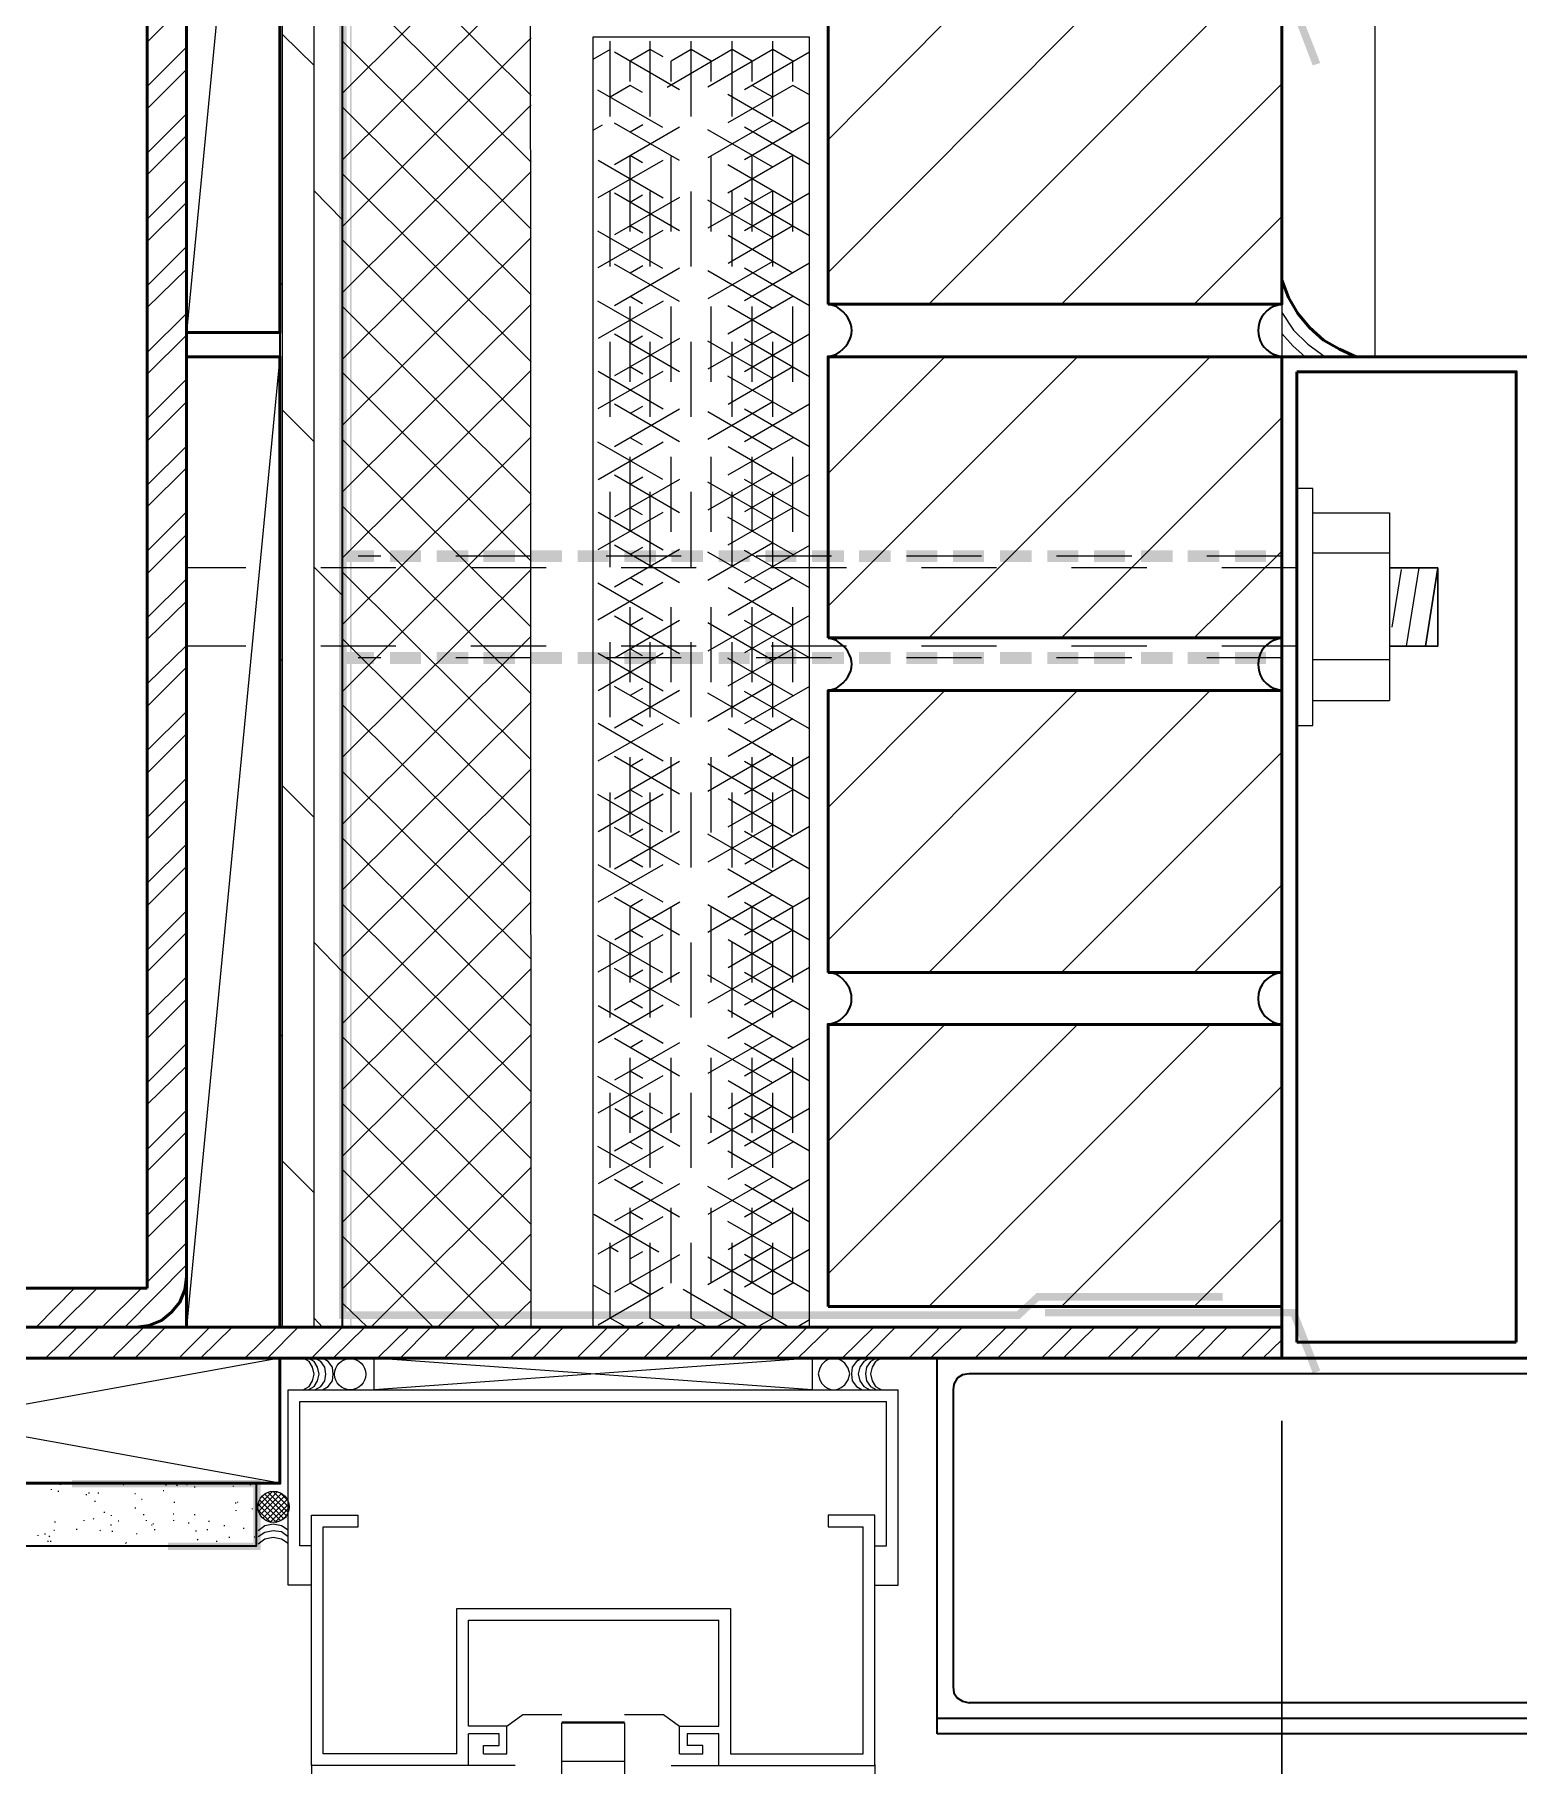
# Model space of a CAD drawing. Header units: inches. Extents: x 5 to 516, y -193 to 129.
# Drawn here: x 346.389 to 348.365, y -22.931 to -20.627 of the extents above; entities that cross this region are included whole.
import ezdxf

# ---------------------------------------------------------------- set-up
doc = ezdxf.new("R2010")
doc.units = ezdxf.units.IN
doc.header["$MEASUREMENT"] = 0
doc.linetypes.add('PDF_IMPORT', pattern=[1, 0.8, -0.2])
doc.layers.add('PDF5_Geometry', color=7, linetype='Continuous')
doc.layers.add('PDF5_Solid Fills', color=7, linetype='Continuous')

msp = doc.modelspace()

# ---------------------------------------------------------------- hatches: boundary and pattern name
at = {"layer": 'PDF5_Solid Fills', "transparency": 33554559}
for points in [[(346.7943615, -20.5956741), (346.7943608, -22.3367868), (347.7010275, -22.3367864), (347.6965838, -22.3267857), (346.8043615, -22.3267868), (346.8043615, -20.5956748), (347.7010275, -20.5956748), (347.6965838, -20.5856741), (346.8043608, -20.5856748), (346.8043615, -19.2112295), (346.7943615, -19.2112295), (346.7943615, -20.1312311)], [(346.8088058, -22.3478971), (346.811028, -22.3478971), (346.8110279, -19.2112301), (346.8088058, -19.2112301)], [(347.7354732, -20.582342), (347.7354732, -20.592342), (348.0621399, -20.5923427), (348.0910291, -20.6678983), (348.1010288, -20.6645643), (348.0688066, -20.582342)], [(346.7988073, -21.3134528), (346.7988073, -21.3290084), (346.8410295, -21.3290078), (346.8410295, -21.3134528)], [(346.8621392, -21.3134528), (346.8621392, -21.3290084), (346.9032503, -21.3290078), (346.9032503, -21.3134528)], [(346.9243612, -21.3134528), (346.9243612, -21.3290084), (346.9665834, -21.3290078), (346.9665834, -21.3134528)], [(346.9865854, -21.3134528), (346.9865854, -21.3290084), (347.0288076, -21.3290078), (347.0288076, -21.3134528)], [(347.0499173, -21.3134528), (347.0499173, -21.3290084), (347.0910284, -21.3290078), (347.0910284, -21.3134528)], [(347.1121392, -21.3134528), (347.1121392, -21.3290084), (347.1532503, -21.3290078), (347.1532503, -21.3134528)], [(347.1743612, -21.3134528), (347.1743612, -21.3290084), (347.2165834, -21.3290078), (347.2165834, -21.3134528)], [(347.2365854, -21.3134528), (347.2365854, -21.3290084), (347.2788076, -21.3290078), (347.2788076, -21.3134528)], [(347.2999173, -21.3134528), (347.2999173, -21.3290084), (347.3410284, -21.3290078), (347.3410284, -21.3134528)], [(347.3621392, -21.3134528), (347.3621392, -21.3290084), (347.4032504, -21.3290078), (347.4032504, -21.3134528)], [(347.4243612, -21.3134528), (347.4243612, -21.3290084), (347.4665834, -21.3290078), (347.4665834, -21.3134528)], [(347.4865854, -21.3134528), (347.4865854, -21.3290084), (347.5288076, -21.3290078), (347.5288076, -21.3134528)], [(347.5499173, -21.3134528), (347.5499173, -21.3290084), (347.5910284, -21.3290078), (347.5910284, -21.3134528)], [(347.6121393, -21.3134528), (347.6121393, -21.3290084), (347.6532504, -21.3290078), (347.6532504, -21.3134528)], [(347.6743612, -21.3134528), (347.6743612, -21.3290084), (347.7165835, -21.3290078), (347.7165835, -21.3134528)], [(347.7376954, -21.3134528), (347.7376954, -21.3290084), (347.7788065, -21.3290078), (347.7788065, -21.3134528)], [(347.7999173, -21.3134528), (347.7999173, -21.3290084), (347.8410284, -21.3290078), (347.8410284, -21.3134528)], [(347.8621393, -21.3134528), (347.8621393, -21.3290084), (347.9043615, -21.3290078), (347.9043615, -21.3134528)], [(347.9243612, -21.3134528), (347.9243612, -21.3290084), (347.9665835, -21.3290078), (347.9665835, -21.3134528)], [(347.9876954, -21.3134528), (347.9876954, -21.3290084), (348.0288065, -21.3290078), (348.0288065, -21.3134528)], [(346.7988073, -21.4490097), (346.7988073, -21.4645652), (346.8410295, -21.4645646), (346.8410295, -21.4490097)], [(346.8621392, -21.4490097), (346.8621392, -21.4645652), (346.9032503, -21.4645646), (346.9032503, -21.4490097)], [(346.9243612, -21.4490097), (346.9243612, -21.4645652), (346.9665834, -21.4645646), (346.9665834, -21.4490097)], [(346.9865854, -21.4490097), (346.9865854, -21.4645652), (347.0288076, -21.4645646), (347.0288076, -21.4490097)], [(347.0499173, -21.4490097), (347.0499173, -21.4645652), (347.0910284, -21.4645646), (347.0910284, -21.4490097)], [(347.1121392, -21.4490097), (347.1121392, -21.4645652), (347.1532503, -21.4645646), (347.1532503, -21.4490097)], [(347.1743612, -21.4490097), (347.1743612, -21.4645652), (347.2165834, -21.4645646), (347.2165834, -21.4490097)], [(347.2365854, -21.4490097), (347.2365854, -21.4645652), (347.2788076, -21.4645646), (347.2788076, -21.4490097)], [(347.2999173, -21.4490097), (347.2999173, -21.4645652), (347.3410284, -21.4645646), (347.3410284, -21.4490097)], [(347.3621392, -21.4490097), (347.3621392, -21.4645652), (347.4032504, -21.4645646), (347.4032504, -21.4490097)], [(347.4243612, -21.4490097), (347.4243612, -21.4645652), (347.4665834, -21.4645646), (347.4665834, -21.4490097)], [(347.4865854, -21.4490097), (347.4865854, -21.4645652), (347.5288076, -21.4645646), (347.5288076, -21.4490097)], [(347.5499173, -21.4490097), (347.5499173, -21.4645652), (347.5910284, -21.4645646), (347.5910284, -21.4490097)], [(347.6121393, -21.4490097), (347.6121393, -21.4645652), (347.6532504, -21.4645646), (347.6532504, -21.4490097)], [(347.6743612, -21.4490097), (347.6743612, -21.4645652), (347.7165835, -21.4645646), (347.7165835, -21.4490097)], [(347.7376954, -21.4490097), (347.7376954, -21.4645652), (347.7788065, -21.4645646), (347.7788065, -21.4490097)], [(347.7999173, -21.4490097), (347.7999173, -21.4645652), (347.8410284, -21.4645646), (347.8410284, -21.4490097)], [(347.8621393, -21.4490097), (347.8621393, -21.4645652), (347.9043615, -21.4645646), (347.9043615, -21.4490097)], [(347.9243612, -21.4490097), (347.9243612, -21.4645652), (347.9665835, -21.4645646), (347.9665835, -21.4490097)], [(347.9876954, -21.4490097), (347.9876954, -21.4645652), (348.0288065, -21.4645646), (348.0288065, -21.4490097)], [(347.6965848, -22.3267857), (347.7010293, -22.3367857), (347.7265846, -22.312342), (347.9710282, -22.3023423), (347.7232515, -22.3023413)], [(348.0688066, -22.3234536), (348.0621399, -22.3334536), (348.0910291, -22.4090077), (348.1010288, -22.4056759)], [(346.4388061, -22.5512301), (346.4388061, -22.5612301), (346.6799172, -22.5612308), (346.6799176, -22.6345641), (346.5665843, -22.6345634), (346.566585, -22.6445641), (346.6899183, -22.6445634), (346.6899172, -22.5512301)]]:
    msp.add_hatch(color=256, dxfattribs=at).paths.add_polyline_path(points)

# ---------------------------------------------------------------- linework, layer by layer
at = {"layer": 'PDF5_Geometry', "lineweight": 35}
for points in [[(346.715474, -19.2112301), (346.715474, -22.3478971), (346.7988073, -22.3478971), (346.7988073, -19.2112301)], [(347.4565837, -20.9890075), (347.4454726, -20.9856742)], [(348.0499174, -20.9856759), (348.0388062, -20.9890093)], [(347.4454726, -21.0556742), (347.4565837, -21.0523409)], [(348.0388062, -21.0523426), (348.0499174, -21.0556759)], [(347.4565837, -21.433452), (347.4454726, -21.4301187)], [(348.0499174, -21.4301204), (348.0388062, -21.4334537)], [(347.4454726, -21.5001187), (347.4565837, -21.4967854)], [(348.0388062, -21.4967871), (348.0499174, -21.5001204)], [(347.4565837, -21.8778965), (347.4454726, -21.8756743)], [(347.4454726, -21.9445632), (347.4565837, -21.9412298)], [(347.5910279, -22.8890077), (347.5910279, -22.3890077), (348.3832502, -22.3890077), (348.3832502, -22.4101188)], [(348.3832507, -22.410119), (347.6332507, -22.410119), (347.6243618, -22.4112302), (347.6176951, -22.4156746), (347.6132507, -22.4234524), (347.6121395, -22.4312302)], [(347.6121393, -22.4312304), (347.6121393, -22.826786)], [(347.6121393, -22.8267857), (347.6132504, -22.8345635), (347.6176948, -22.8412302), (347.6243615, -22.8456746), (347.6332504, -22.8478969)], [(348.3832507, -22.8690082), (348.3832507, -22.8478971), (347.6332507, -22.8478971)], [(350.5810297, -22.8890085), (350.5810297, -22.8690085), (347.5910293, -22.8690085)], [(350.5810297, -22.8890077), (347.5910293, -22.8890077)]]:
    msp.add_lwpolyline(points, dxfattribs=at)
at = {"layer": 'PDF5_Geometry', "lineweight": 15}
for points in [[(346.718806, -22.3478971), (346.718806, -19.2112301)], [(346.7610288, -22.3478971), (346.7610288, -19.2112301)], [(346.7988073, -19.2112301), (346.7988073, -22.3478971), (347.0499184, -22.3478971), (347.0488073, -19.2112301)], [(346.715474, -19.7312316), (346.5910295, -21.0234539)], [(347.0499173, -20.7078981), (346.7988061, -20.4578981)], [(346.7988073, -20.7045638), (347.0499184, -20.4545638)], [(347.0499173, -20.7967857), (346.7988061, -20.5467857)], [(346.7988073, -20.7934536), (347.0499184, -20.5434536)], [(346.5388066, -20.6367854), (346.5910288, -20.5845632)], [(347.4454726, -20.7667858), (347.6010282, -20.6101191)], [(347.4454726, -20.9434532), (347.7776949, -20.6101198)], [(347.5799172, -20.9856759), (347.9543617, -20.6101203)], [(346.5388066, -20.6956753), (346.5910288, -20.643453)], [(346.7610288, -20.6678975), (346.7188066, -20.6267864)], [(347.0499173, -20.8856755), (346.7988061, -20.6356755)], [(346.7988073, -20.8823411), (347.0499184, -20.63123)], [(347.1554719, -20.6467861), (347.1321386, -20.6601194)], [(347.2088076, -20.6467861), (347.182141, -20.6623417)], [(347.263251, -20.6467861), (347.2365843, -20.6623417)], [(347.2899166, -20.662341), (347.2632499, -20.6467855)], [(347.3443622, -20.662341), (347.3176955, -20.6467855)], [(347.3988078, -20.662341), (347.3721411, -20.6467855)], [(346.5388066, -20.7256752), (346.5910288, -20.673453)], [(347.7565846, -20.9856759), (348.049918, -20.6923426)], [(347.1821398, -20.6945631), (347.1554731, -20.7101186)], [(347.37214, -20.7101203), (347.3443622, -20.6945647)], [(347.4210291, -20.7067859), (347.3988069, -20.6945637)], [(346.5388066, -20.7845628), (346.5910288, -20.7323406)], [(347.0499173, -20.9734531), (346.7988061, -20.7234531)], [(346.7988073, -20.9701187), (347.0499184, -20.7201187)], [(346.5388066, -20.8134528), (346.5910288, -20.7612306)], [(346.7988073, -21.0590085), (347.0499184, -20.8090085)], [(346.5388066, -20.8723404), (346.5910288, -20.8201182)], [(347.0499173, -21.0623406), (346.7988061, -20.8123406)], [(346.5388066, -20.9023426), (346.5910288, -20.8501204)], [(346.7988073, -20.8734526), (346.7610295, -20.8345637)], [(347.9332498, -20.9856759), (348.0499164, -20.8690093)], [(347.0499173, -21.1501182), (346.7988061, -20.9001182)], [(346.7988073, -21.1467862), (347.0499184, -20.8967861)], [(346.5388066, -20.9612302), (346.5910288, -20.909008)], [(346.5388066, -20.9901202), (346.5910288, -20.9390091)], [(346.718806, -20.9601203), (346.7154727, -20.9567869)], [(347.0499173, -21.239008), (346.7988061, -20.989008)], [(346.7988073, -21.235676), (347.0499184, -20.9856759)], [(346.5388066, -21.05012), (346.5910288, -20.9978978)], [(348.0499174, -20.9967866), (348.0654729, -21.0201199), (348.0843618, -21.0390088), (348.1076951, -21.0556755)], [(346.5388066, -21.0790077), (346.5910288, -21.0267855)], [(348.0499174, -21.0245644), (348.0643618, -21.041231), (348.0810285, -21.0556755)], [(346.715474, -21.0556742), (346.5910295, -22.3478965)], [(347.4454726, -21.2112302), (347.6010282, -21.0556747)], [(347.4454726, -21.3878976), (347.7776949, -21.0556754)], [(347.5799172, -21.4301204), (347.9543617, -21.055676)], [(347.0499173, -21.3278978), (346.7988061, -21.0767867)], [(346.7988073, -21.3234536), (347.0499184, -21.0734535)], [(346.5388066, -21.1378976), (346.5910288, -21.0856754)], [(346.5388066, -21.1678975), (346.5910288, -21.1156753)], [(346.7610288, -21.1690075), (346.7188066, -21.1267852)], [(347.7565846, -21.4301204), (348.049918, -21.1367871)], [(346.5388066, -21.2267874), (346.5910288, -21.1745652)], [(347.0499173, -21.4156754), (346.7988061, -21.1656754)], [(346.7988073, -21.4123411), (347.0499184, -21.1623411)], [(346.5388066, -21.2556751), (346.5910288, -21.2034529)], [(348.0699188, -21.5467857), (348.0910299, -21.5467857), (348.0910299, -21.2312301), (348.0699188, -21.2312301)], [(346.5388066, -21.314565), (346.5910288, -21.2623428)], [(347.0499173, -21.5045652), (346.7988061, -21.2545652)], [(346.7988073, -21.5012309), (347.0499184, -21.2501198)], [(348.0910279, -21.2634537), (348.1932502, -21.2634537)], [(348.1932505, -21.2634537), (348.1932505, -21.5134538)], [(346.5388066, -21.3445627), (346.5910288, -21.2923405)], [(347.9332498, -21.4301204), (348.0499164, -21.3145648)], [(346.7988073, -21.3734527), (346.7610295, -21.3356749)], [(346.7988073, -21.5890085), (347.0499184, -21.3390085)], [(348.0910279, -21.3167849), (348.1932502, -21.3167849)], [(348.1932505, -21.3367863), (348.257695, -21.3367863), (348.1932505, -21.3367863)], [(348.2088077, -21.3390085), (348.1965855, -21.4156752)], [(348.2321412, -21.3367863), (348.2154745, -21.4412308)], [(348.2576946, -21.4412311), (348.2576946, -21.3367866), (348.2410279, -21.4412311)], [(348.2410297, -21.4412311), (348.2576964, -21.3367866), (348.2576964, -21.4412311)], [(346.5388066, -21.4034526), (346.5910288, -21.3512303)], [(347.0499173, -21.5923428), (346.7988061, -21.3423428)], [(346.5388066, -21.4323425), (346.5910288, -21.3812314)], [(347.0499173, -21.6812304), (346.7988061, -21.4312303)], [(346.7988073, -21.677896), (347.0499184, -21.427896)], [(346.5388066, -21.4912302), (346.5910288, -21.4401191)], [(348.1932505, -21.4412311), (348.257695, -21.4412311), (348.1932505, -21.4412311)], [(346.5388066, -21.5212301), (346.5910288, -21.4690079)], [(346.718806, -21.4601203), (346.7154727, -21.4578981)], [(348.0910279, -21.4590081), (348.1932502, -21.4590081)], [(347.4454726, -21.6556747), (347.6010282, -21.5001192)], [(347.4454726, -21.8323421), (347.7776949, -21.5001199)], [(347.5799172, -21.8756748), (347.9543617, -21.5001192)], [(347.0499173, -21.769008), (346.7988061, -21.519008)], [(346.7988073, -21.7656759), (347.0499184, -21.5156759)], [(348.0910279, -21.5134538), (348.1932502, -21.5134538)], [(346.5388066, -21.58012), (346.5910288, -21.5278977)], [(346.5388066, -21.6101199), (346.5910288, -21.5578977)], [(347.7565846, -21.8756748), (348.049918, -21.5823415)], [(347.0499173, -21.8578978), (346.7988061, -21.6078978)], [(346.7988073, -21.8545634), (347.0499184, -21.6045634)], [(346.5388066, -21.6690075), (346.5910288, -21.6167853)], [(346.7610288, -21.6690075), (346.7188066, -21.6267853)], [(346.5388066, -21.6978975), (346.5910288, -21.6456753)], [(346.5388066, -21.7567851), (346.5910288, -21.7045629)], [(347.0499173, -21.9467853), (346.7988061, -21.6967853)], [(346.7988073, -21.9434532), (347.0499184, -21.6923421)], [(346.5388066, -21.7867873), (346.5910288, -21.7345651)], [(347.9332498, -21.8756748), (348.0499164, -21.7590082)], [(346.5388066, -21.8456749), (346.5910288, -21.7934527)], [(347.0499173, -22.0345629), (346.7988061, -21.7845629)], [(346.7988073, -22.0312308), (347.0499184, -21.7812308)], [(346.5388066, -21.8745649), (346.5910288, -21.8223427)], [(346.7988073, -21.8745649), (346.7610295, -21.835676)], [(346.5388066, -21.9334525), (346.5910288, -21.8812303)], [(347.0499173, -22.1234527), (346.7988061, -21.8734527)], [(346.7988073, -22.1201206), (347.0499184, -21.8701206)], [(346.5388066, -21.9634524), (346.5910288, -21.9112302)], [(346.718806, -21.9601204), (346.7154727, -21.9578981)], [(347.0499173, -22.2112303), (346.7988061, -21.9612303)], [(346.7988073, -22.2078983), (347.0499184, -21.9578982)], [(347.4454726, -22.1001192), (347.6010282, -21.9445636)], [(347.4454726, -22.2767866), (347.7776949, -21.9445643)], [(347.5799172, -22.3201193), (347.9543617, -21.9445637)], [(346.5388066, -22.0223423), (346.5910288, -21.9701201)], [(346.5388066, -22.05123), (346.5910288, -22.0001189)], [(347.7565846, -22.3201193), (348.049918, -22.0267859)], [(347.0499173, -22.3001201), (346.7988061, -22.0501201)], [(346.7988073, -22.2967858), (347.0499184, -22.0467858)], [(346.5388066, -22.1112299), (346.5910288, -22.0590076)], [(346.5388066, -22.1401198), (346.5910288, -22.0878976)], [(346.7610288, -22.1690076), (346.7188066, -22.1267853)], [(347.0088067, -22.3478971), (346.7988067, -22.1378971)], [(346.8365836, -22.3478971), (347.0499169, -22.1345637)], [(346.5388066, -22.1990097), (346.5910288, -22.1467875)], [(346.5388066, -22.2290074), (346.5910288, -22.1767851)], [(347.9332498, -22.3201193), (348.0499164, -22.2034526)], [(346.5388066, -22.2878973), (346.5910288, -22.235675)], [(346.9199169, -22.3478971), (346.7988058, -22.226786)], [(346.9254734, -22.3478971), (347.0499178, -22.2234526)], [(346.5088067, -22.3478971), (346.5910289, -22.2645637)], [(346.3910291, -22.3478971), (346.4421403, -22.2956749)], [(346.4199169, -22.3478971), (346.4721391, -22.2956749)], [(346.4788067, -22.3478971), (346.531029, -22.2956749)], [(347.1554719, -22.3045644), (347.1321386, -22.291231)], [(347.2088076, -22.3045644), (347.182141, -22.2890088)], [(347.3988078, -22.2890072), (347.3721411, -22.3045628)], [(346.8321393, -22.3478971), (346.798806, -22.3156749)], [(347.013251, -22.3478971), (347.0499176, -22.3123415)], [(346.403252, -22.3890077), (346.4454742, -22.3478965)], [(346.4332497, -22.3890077), (346.4743608, -22.3478965)], [(346.4921395, -22.3890077), (346.5343618, -22.3478965)], [(346.5221395, -22.3890077), (346.5632506, -22.3478965)], [(346.5810293, -22.3890077), (346.6221405, -22.3478965)], [(346.6099171, -22.3890077), (346.6521393, -22.3478965)], [(346.6688069, -22.3890077), (346.7110292, -22.3478965)], [(346.6988069, -22.3890077), (346.739918, -22.3478965)], [(346.7576945, -22.3890077), (346.7988056, -22.3478965)], [(346.7721395, -22.3478971), (346.7610284, -22.3356749)], [(346.7865845, -22.3890077), (346.8288067, -22.3478965)], [(346.8454721, -22.3890077), (346.8876943, -22.3478965)], [(346.8754743, -22.3890077), (346.9165854, -22.3478965)], [(346.9343619, -22.3890077), (346.975473, -22.3478965)], [(346.9632519, -22.3890077), (347.0054741, -22.3478965)], [(347.0221395, -22.3890077), (347.0643617, -22.3478965)], [(347.0521394, -22.3890077), (347.0932505, -22.3478965)], [(347.1110293, -22.3890077), (347.1521404, -22.3478965)], [(347.139917, -22.3890077), (347.1821392, -22.3478965)], [(347.1765856, -22.3478971), (347.1554745, -22.3356749)], [(347.1999168, -22.3890077), (347.2410279, -22.3478965)], [(347.2299167, -22.3478971), (347.2088056, -22.3356749)], [(347.2288068, -22.3890077), (347.271029, -22.3478965)], [(347.2843624, -22.3478971), (347.2632513, -22.3356749)], [(347.2876967, -22.3890077), (347.3299189, -22.3478965)], [(347.3176943, -22.3356742), (347.2965832, -22.3478965)], [(347.3176943, -22.3890077), (347.3588055, -22.3478965)], [(347.37214, -22.3356742), (347.3510289, -22.3478965)], [(347.3765842, -22.3890077), (347.4176954, -22.3478965)], [(347.4210291, -22.3378986), (347.4043625, -22.3478986)], [(347.405472, -22.3890077), (347.4476942, -22.3478965)], [(347.4643618, -22.3890077), (347.5065841, -22.3478965)], [(347.4943618, -22.3890077), (347.5354729, -22.3478965)], [(347.5532516, -22.3890077), (347.5943628, -22.3478965)], [(347.5821394, -22.3890077), (347.6243616, -22.3478965)], [(347.6410292, -22.3890077), (347.6832515, -22.3478965)], [(347.6710292, -22.3890077), (347.7121403, -22.3478965)], [(347.7299168, -22.3890077), (347.7710279, -22.3478965)], [(347.7588068, -22.3890077), (347.801029, -22.3478965)], [(347.8176944, -22.3890077), (347.8599166, -22.3478965)], [(347.8476966, -22.3890077), (347.8888077, -22.3478965)], [(347.9065842, -22.3890077), (347.9488064, -22.3478965)], [(347.9365841, -22.3890077), (347.9776952, -22.3478965)], [(347.995474, -22.3890077), (348.0365851, -22.3478965)], [(348.0243617, -22.3890077), (348.0499173, -22.3645632)], [(346.715474, -22.5556743), (345.7988072, -22.3890077)], [(346.715474, -22.3890077), (345.7988072, -22.5556743)], [(346.7465838, -22.4312304), (346.7543616, -22.426786), (346.758806, -22.4190082), (346.7610283, -22.4101193), (346.758806, -22.4012304), (346.7543616, -22.3934526), (346.7465838, -22.3890082)], [(346.7532502, -22.4312304), (346.761028, -22.426786), (346.7654724, -22.4190082), (346.7676947, -22.4101193), (346.7654724, -22.4012304), (346.761028, -22.3934526), (346.7532502, -22.3890082)], [(346.7621387, -22.4312304), (346.7699165, -22.426786), (346.7754721, -22.4190082), (346.7765832, -22.4101193), (346.7754721, -22.4012304), (346.7699165, -22.3934526), (346.7621387, -22.3890082)], [(346.7721395, -22.4312304), (346.7799173, -22.426786), (346.7854728, -22.4190082), (346.7865839, -22.4101193), (346.7854728, -22.4012304), (346.7799173, -22.3934526), (346.7721395, -22.3890082)], [(347.4243612, -22.3890077), (347.4243612, -22.4312299), (346.8410278, -22.3890077), (347.4243612, -22.3890077), (346.8410278, -22.4312299), (346.8410278, -22.3890077)], [(347.1965848, -22.3890077), (347.2799181, -22.3890077)], [(347.4676959, -22.4245635), (347.4721403, -22.4178968), (347.4743626, -22.410119), (347.4721403, -22.4023413), (347.4676959, -22.3956746)], [(347.4910297, -22.3890077), (347.4832519, -22.3934521), (347.4776964, -22.4012299), (347.4765852, -22.4101188), (347.4776964, -22.4190077), (347.4832519, -22.4267854), (347.4910297, -22.4312299)], [(347.5010281, -22.3890077), (347.4932504, -22.3934521), (347.4876948, -22.4012299), (347.4854726, -22.4101188), (347.4876948, -22.4190077), (347.4932504, -22.4267854), (347.5010281, -22.4312299)], [(347.5099189, -22.3890077), (347.5021412, -22.3934521), (347.4965856, -22.4012299), (347.4954745, -22.4101188), (347.4965856, -22.4190077), (347.5021412, -22.4267854), (347.5099189, -22.4312299)], [(347.5165831, -22.3890077), (347.5088053, -22.3934521), (347.5043608, -22.4012299), (347.5021386, -22.4101188), (347.5043608, -22.4190077), (347.5088053, -22.4267854), (347.5165831, -22.4312299)], [(347.4343626, -22.4023413), (347.4321403, -22.410119), (347.4343626, -22.4178968)], [(346.7265846, -22.4312304), (347.5388069, -22.4312304)], [(346.7265846, -22.6912312), (346.7265846, -22.4312311)], [(346.8410278, -22.4312304), (347.4243612, -22.4312304)], [(347.5388067, -22.6912312), (347.5388067, -22.4312311)], [(346.7576945, -22.6390077), (346.7421389, -22.6390077), (346.7421389, -22.4467854)], [(346.7421396, -22.4467854), (347.5232507, -22.4467854)], [(347.5076945, -22.6390077), (347.5232501, -22.6390077), (347.5232501, -22.4467854)], [(346.4232512, -22.5578965), (346.4232512, -22.5567854)], [(346.5076945, -22.5578965), (346.5065834, -22.5578965)], [(346.56325, -22.5578965), (346.5643611, -22.5578965)], [(346.5788072, -22.5578965), (346.5776961, -22.5590076)], [(346.59214, -22.5578965), (346.5910289, -22.5578965)], [(346.6021407, -22.5612308), (346.6021407, -22.5601197)], [(346.653252, -22.5590087), (346.653252, -22.5601198)], [(346.6765855, -22.5578965), (346.6754744, -22.5578965)], [(346.4110283, -22.5634529), (346.4110283, -22.564564)], [(346.4210291, -22.566785), (346.4199179, -22.566785)], [(346.4576954, -22.5701193), (346.4576954, -22.5712304)], [(346.4610274, -22.5678972), (346.4610274, -22.5690083)], [(346.468806, -22.5790079), (346.468806, -22.580119)], [(346.4732503, -22.5678972), (346.4732503, -22.5690083)], [(346.5221395, -22.5690094), (346.5232506, -22.5690094)], [(346.531028, -22.5767857), (346.5321391, -22.5767857)], [(346.5610279, -22.5656751), (346.5599168, -22.5656751)], [(346.5754729, -22.58123), (346.5743618, -22.58123)], [(346.6565841, -22.5823422), (346.6565841, -22.5812311)], [(346.6588062, -22.5801201), (346.6588062, -22.5812312)], [(346.6832497, -22.5634529), (346.6832497, -22.564564)], [(346.686584, -22.5834521), (346.7110284, -22.6078966)], [(346.7054733, -22.566785), (346.6865844, -22.5856739)], [(346.7121396, -22.566785), (346.6876952, -22.5923406)], [(346.6888061, -22.5778979), (346.7165839, -22.6056757)], [(346.7176961, -22.5690094), (346.6888072, -22.5978983)], [(346.7221404, -22.5723415), (346.6921404, -22.6023415)], [(346.6921405, -22.5734537), (346.7210294, -22.6034537)], [(346.6954725, -22.5701193), (346.7243614, -22.5990082)], [(346.7254724, -22.5767857), (346.6965836, -22.6056746)], [(346.6999168, -22.5678972), (346.7265835, -22.5945639)], [(346.7276946, -22.5823422), (346.702139, -22.6078977)], [(346.7065832, -22.566785), (346.7276943, -22.5878961)], [(346.715474, -22.5678972), (346.7265851, -22.5790083)], [(346.4543633, -22.6045635), (346.4543633, -22.6056746)], [(346.4676961, -22.6023414), (346.466585, -22.6034525)], [(346.4821411, -22.5945628), (346.48103, -22.5945628)], [(346.4910296, -22.5990093), (346.4910296, -22.5978982)], [(346.4999181, -22.6056757), (346.5010292, -22.6056757)], [(346.5232516, -22.5890086), (346.5232516, -22.5878975)], [(346.5343623, -22.5978971), (346.5343623, -22.596786)], [(346.5376966, -22.6056757), (346.5376966, -22.6045646)], [(346.5743629, -22.5967872), (346.5732518, -22.5967872)], [(346.5743629, -22.6056757), (346.5743629, -22.6045646)], [(346.6021407, -22.5978971), (346.6021407, -22.596786)], [(346.62103, -22.6056757), (346.62103, -22.6067868)], [(346.6565841, -22.5912307), (346.6565841, -22.5923418)], [(346.6788054, -22.5901185), (346.6788054, -22.5890074)], [(346.686584, -22.5912307), (346.7032507, -22.6078974)], [(346.7276946, -22.5878986), (346.7088057, -22.6078986)], [(346.7243625, -22.6001192), (346.7199181, -22.6034526)], [(346.7576945, -22.5978971), (346.8199167, -22.5978971)], [(347.0288059, -22.9312305), (346.7576948, -22.9312305), (346.7576948, -22.5978971)], [(346.8199187, -22.613452), (346.8199187, -22.5978965)], [(347.2365834, -22.9312305), (347.5076945, -22.9312305), (347.5076945, -22.5978971), (347.4454723, -22.5978971), (347.4454723, -22.6134527)], [(346.3932513, -22.624565), (346.3932513, -22.6256761)], [(346.403252, -22.6234528), (346.4021409, -22.6234528)], [(346.4088062, -22.6256749), (346.4076951, -22.626786)], [(346.4143627, -22.6178963), (346.4154738, -22.6178963)], [(346.4154726, -22.6067856), (346.4165837, -22.6067856)], [(346.4443626, -22.6167864), (346.4454737, -22.6167864)], [(346.4754724, -22.6178963), (346.4765835, -22.6190074)], [(346.4910296, -22.6112299), (346.4899185, -22.6112299)], [(346.4921395, -22.6190085), (346.4921395, -22.6201196)], [(346.5243616, -22.6223406), (346.5243616, -22.6234517)], [(346.545473, -22.6112299), (346.5443619, -22.6112299)], [(346.5465852, -22.6090078), (346.5465852, -22.6101189)], [(346.5488073, -22.6178963), (346.5488073, -22.6167852)], [(346.5943621, -22.6090078), (346.5943621, -22.6078967)], [(346.6032507, -22.6190085), (346.6043618, -22.6190085)], [(346.6188056, -22.6167864), (346.6188056, -22.6178975)], [(346.6421391, -22.6123421), (346.641028, -22.6123421)], [(346.6488078, -22.627897), (346.6476966, -22.627897)], [(346.6676947, -22.6156764), (346.6665836, -22.6156764)], [(346.6810298, -22.6267871), (346.6821409, -22.6267871)], [(346.7265846, -22.6178963), (346.7176957, -22.6123407), (346.7065846, -22.6101185), (346.6954735, -22.6123407), (346.6865846, -22.6190074)], [(346.7265846, -22.6267871), (346.7176957, -22.6201204), (346.7065846, -22.6190093), (346.6954735, -22.6212315), (346.6865846, -22.6267871)], [(346.7265846, -22.6356756), (346.7176957, -22.6301201), (346.7065846, -22.6278978), (346.6954735, -22.6301201), (346.6865846, -22.6367867)], [(346.9510295, -22.9156743), (346.7732517, -22.9156743), (346.7732517, -22.613452), (346.8199183, -22.613452)], [(347.3154745, -22.7223422), (347.3154745, -22.9156755), (347.4921412, -22.9156755), (347.4921412, -22.6134533)], [(347.4454726, -22.613452), (347.4921393, -22.613452)], [(346.4065841, -22.6323413), (346.4065841, -22.6334524)], [(346.4099184, -22.6323413), (346.4099184, -22.6334524)], [(346.5110288, -22.6345634), (346.5099177, -22.6356745)], [(346.6054728, -22.6301192), (346.6065839, -22.6312303)], [(346.624362, -22.6378977), (346.624362, -22.6390089)], [(346.6310284, -22.6323413), (346.6310284, -22.6334524)], [(346.7576945, -22.6912312), (346.7265834, -22.6912312)], [(347.5076945, -22.6912312), (347.5388057, -22.6912312)], [(346.951029, -22.722341), (347.3154735, -22.722341)], [(346.951029, -22.9156755), (346.951029, -22.7223422)], [(346.9665839, -22.8790092), (346.9665839, -22.7378981)], [(346.9665839, -22.7378982), (347.2999173, -22.7378982)], [(347.2476951, -22.9156759), (347.2476951, -22.8790092), (347.2999173, -22.8790092), (347.2999173, -22.7378981)], [(347.0176952, -22.9156755), (347.0176952, -22.8790089), (346.9665841, -22.8790089)], [(347.0176955, -22.8790076), (347.0388066, -22.8634521), (347.0910288, -22.8634521)], [(347.0910278, -22.8734528), (347.1743612, -22.8734528)], [(347.0910278, -23.3156751), (347.0910278, -22.874564)], [(347.0910278, -22.874565), (347.1743612, -22.874565), (347.1743612, -23.3156761)], [(347.1743612, -22.8634521), (347.2265834, -22.8634521)], [(347.2265847, -22.8634521), (347.2476958, -22.8790076)], [(346.9865834, -22.915676), (346.9865834, -22.9045649), (347.0076945, -22.9045649), (347.0076945, -22.8890093), (346.9665834, -22.8890093)], [(346.9665839, -22.9312305), (346.9665839, -22.8890082)], [(347.2476948, -22.9156755), (347.2788059, -22.9156755), (347.2788059, -22.9045644), (347.2576948, -22.9045644)], [(347.2999173, -22.8890077), (347.2576951, -22.8890077), (347.2576951, -22.9045633)], [(347.2999173, -22.9312305), (347.2999173, -22.8890082)], [(346.9865854, -22.9156755), (347.0176965, -22.9156755)], [(347.0910278, -22.9256763), (347.1743612, -22.9256763)], [(346.7576945, -22.9301205), (346.7576945, -23.3156761)], [(347.5076945, -22.9301205), (347.5076945, -23.3156761)]]:
    msp.add_lwpolyline(points, dxfattribs=at)
at = {"layer": 'PDF5_Geometry', "lineweight": 9}
msp.add_lwpolyline([(348.0499174, -19.2112301), (348.0499174, -21.0556746), (348.1743618, -21.0556746), (348.1743618, -19.2112301)], dxfattribs=at)
at = {"layer": 'PDF5_Geometry', "lineweight": 50}
for points in [[(346.5243611, -19.7312311), (346.5410278, -19.7334533), (346.5576945, -19.74012), (346.5710278, -19.7512311), (346.5821389, -19.7645645), (346.5888056, -19.7812311), (346.5910278, -19.7978978), (346.5910278, -22.2812314)], [(346.5388066, -19.7834528), (346.5388066, -22.2956753)], [(348.0499174, -20.9534539), (348.0588062, -20.9767872), (348.0710285, -20.9978983), (348.086584, -21.0167872), (348.1054729, -21.0334539), (348.126584, -21.0456761), (348.1488063, -21.0556761)], [(348.3832507, -22.3678966), (348.3832507, -22.3890077), (348.3832507, -21.0556742), (348.0499174, -21.0556742), (348.0499174, -22.3890077), (348.3832507, -22.3890077)], [(348.0699171, -21.0756757), (348.3621393, -21.0756757), (348.3621393, -22.367898)], [(348.0699188, -21.0756757), (348.0699188, -22.367898)], [(346.5910283, -22.2812304), (346.588806, -22.2978971), (346.5821394, -22.3145638), (346.5710283, -22.3278971), (346.5576949, -22.3390082), (346.5410283, -22.3456749), (346.5243616, -22.3478971), (345.9910282, -22.3478971)], [(346.5388066, -22.2956759), (345.9765843, -22.2956759)], [(348.3621393, -22.3678963), (348.0699171, -22.3678963)]]:
    msp.add_lwpolyline(points, dxfattribs=at)
for points in [[(346.5910278, -19.7312299), (346.5910278, -21.0234522), (346.7154723, -21.0234522), (346.7154723, -19.7312299)], [(347.4454726, -20.9856754), (347.4454726, -20.6101198), (348.0499171, -20.6101198), (348.0499171, -20.9856754)], [(346.5910278, -21.0556748), (346.5910278, -22.3478971), (346.7154723, -22.3478971), (346.7154723, -21.0556748)], [(347.4454726, -21.4301187), (347.4454726, -21.0556742), (348.0499171, -21.0556742), (348.0499171, -21.4301187)], [(346.715474, -21.6067856), (346.715474, -21.1901189)], [(347.4454726, -21.8756743), (347.4454726, -21.5001187), (348.0499171, -21.5001187), (348.0499171, -21.8756743)], [(347.4454726, -22.3201188), (347.4454726, -21.9445632), (348.0499171, -21.9445632), (348.0499171, -22.3201188)], [(345.7988072, -22.3890077), (345.7988072, -22.3478965), (348.0499185, -22.3478965), (348.0499185, -22.3890077)], [(346.715474, -22.3890077), (346.715474, -22.5556743), (345.7988072, -22.5556743), (345.7988072, -22.3890077)]]:
    msp.add_lwpolyline(points, close=True, dxfattribs=at)
at = {"layer": 'PDF5_Geometry', "linetype": 'PDF_IMPORT', "lineweight": 15, "ltscale": 0.031837}
for points in [[(347.3176943, -20.6467861), (347.1321386, -20.7545634)], [(347.37214, -20.6467861), (347.182141, -20.7567857)], [(347.3988078, -20.756785), (347.2088076, -20.6467855)], [(347.3988078, -20.6945631), (347.1321386, -20.8478975)], [(347.3988078, -20.8501191), (347.1321386, -20.6967869)], [(347.37214, -20.8034521), (347.182141, -20.6945647)], [(347.37214, -20.7412301), (347.182141, -20.8501197)], [(347.3988078, -20.7878971), (347.1321386, -20.9412304)], [(347.3988078, -20.9445631), (347.1321386, -20.7901187)], [(347.37214, -20.8967861), (347.182141, -20.7878965)], [(347.37214, -20.8345642), (347.182141, -20.9445637)], [(347.3988078, -20.8812312), (347.1321386, -21.0356756)], [(347.3988078, -21.0378972), (347.1321386, -20.8845639)], [(347.37214, -20.9912301), (347.182141, -20.8812306)], [(347.37214, -20.9290082), (347.182141, -21.0378978)], [(347.3988078, -20.9756752), (347.1321386, -21.1290096)], [(347.3988078, -21.1312312), (347.1321386, -20.9778968)], [(347.37214, -21.0845642), (347.182141, -20.9756746)], [(347.37214, -21.0223422), (347.182141, -21.1312319)], [(347.3988078, -21.0690093), (347.1321386, -21.2234536)], [(347.3988078, -21.2256752), (347.1321386, -21.0712309)], [(347.37214, -21.1790082), (347.182141, -21.0690086)], [(347.37214, -21.1156763), (347.182141, -21.2256759)], [(347.3988078, -21.1634533), (347.1321386, -21.3167854)], [(347.3988078, -21.3190093), (347.1321386, -21.1656749)], [(347.37214, -21.2723423), (347.182141, -21.1634526)], [(347.37214, -21.2101203), (347.182141, -21.3190077)], [(347.3988078, -21.2567851), (347.1321386, -21.4101206)], [(347.3988078, -21.4134533), (347.1321386, -21.2590089)], [(347.37214, -21.3656763), (347.182141, -21.2567867)], [(347.37214, -21.3034521), (347.182141, -21.4134539)], [(347.3988078, -21.3501191), (347.1321386, -21.5045635)], [(347.3988078, -21.5067851), (347.1321386, -21.3534541)], [(347.37214, -21.4601203), (347.182141, -21.3501208)], [(347.37214, -21.3978984), (347.182141, -21.5067857)], [(347.3988078, -21.4445631), (347.1321386, -21.5978976)], [(347.3988078, -21.6012314), (347.1321386, -21.446787)], [(347.37214, -21.5534521), (347.182141, -21.4445648)], [(347.37214, -21.4912302), (347.182141, -21.6012309)], [(347.37214, -21.6478984), (347.182141, -21.5378966)], [(347.3988078, -21.6323412), (347.1321386, -21.7856756)], [(347.3988078, -21.7878972), (347.1321386, -21.6345651)], [(347.37214, -21.7412302), (347.182141, -21.6323428)], [(347.37214, -21.6790082), (347.182141, -21.7878979)], [(347.37214, -21.7723423), (347.182141, -21.8823419)], [(347.3988078, -21.8190093), (347.1321386, -21.9734537)], [(347.3988078, -21.9756753), (347.1321386, -21.8223409)], [(347.37214, -21.9290083), (347.182141, -21.8190075)], [(347.37214, -21.8667863), (347.182141, -21.9756759)], [(347.3988078, -21.9134533), (347.1321386, -22.0667855)], [(347.37214, -22.0223423), (347.182141, -21.9134527)], [(347.3988078, -22.0701193), (347.1321386, -21.9156749)], [(347.37214, -21.9601204), (347.182141, -22.0701188)], [(347.37214, -22.1167863), (347.182141, -22.0067868)], [(347.3988078, -22.1012314), (347.1321386, -22.2545636)], [(347.3988078, -22.2567852), (347.1321386, -22.103453)], [(347.37214, -22.2101204), (347.182141, -22.1012308)], [(347.37214, -22.1478984), (347.182141, -22.2567858)], [(347.3932514, -22.3478971), (347.1321386, -22.196787)], [(347.3988078, -22.1945632), (347.1343608, -22.3478965)], [(347.37214, -22.3045644), (347.182141, -22.1945648)], [(347.37214, -22.2412302), (347.1876965, -22.3478965)]]:
    msp.add_lwpolyline(points, dxfattribs=at)
at = {"layer": 'PDF5_Geometry', "lineweight": 15}
for points in [[(347.4210291, -22.3478969), (347.4210291, -20.630119), (347.1321402, -20.630119), (347.1321402, -22.3478969)], [(346.715474, -21.446786), (346.715474, -21.456786)], [(348.0499174, -23.5623411), (348.0499174, -22.472341)]]:
    msp.add_lwpolyline(points, close=True, dxfattribs=at)
at = {"layer": 'PDF5_Geometry', "linetype": 'PDF_IMPORT', "lineweight": 15, "ltscale": 0.032222}
for points in [[(347.1554719, -22.3356742), (347.1554719, -20.6301194)], [(347.2088076, -22.3356742), (347.2088076, -20.6301194)], [(347.263251, -22.3356742), (347.263251, -20.6301194)], [(347.3176943, -22.3356742), (347.3176943, -20.6301194)], [(347.37214, -22.3356742), (347.37214, -20.6301194)], [(347.1821398, -22.2890072), (347.1821398, -20.6623409)], [(347.2365854, -22.2890072), (347.2365854, -20.6623409)], [(347.2899166, -22.2890072), (347.2899166, -20.6623409)], [(347.3443622, -22.2890072), (347.3443622, -20.6623409)], [(347.3988078, -22.2890072), (347.3988078, -20.6623409)]]:
    msp.add_lwpolyline(points, dxfattribs=at)
at = {"layer": 'PDF5_Geometry', "linetype": 'PDF_IMPORT', "lineweight": 15, "ltscale": 0.030872}
for points in [[(347.4210291, -20.80012), (347.1554731, -20.6467855)], [(347.4210291, -20.6501182), (347.1554731, -20.8034527)], [(347.4210291, -20.894564), (347.1554731, -20.7412295)], [(347.4210291, -20.7434522), (347.1554731, -20.8967868)], [(347.4210291, -20.9878981), (347.1554731, -20.8345635)], [(347.4210291, -20.8378985), (347.1554731, -20.9912308)], [(347.4210291, -21.0823421), (347.1554731, -20.9290075)], [(347.4210291, -20.9312303), (347.1554731, -21.0845648)], [(347.4210291, -21.1756761), (347.1554731, -21.0223416)], [(347.4210291, -21.0256743), (347.1554731, -21.1790088)], [(347.4210291, -21.2690079), (347.1554731, -21.1156757)], [(347.4210291, -21.1190084), (347.1554731, -21.2723406)], [(347.4210291, -21.3634519), (347.1554731, -21.2101197)], [(347.4210291, -21.2123424), (347.1554731, -21.3656747)], [(347.4210291, -21.456786), (347.1554731, -21.3034537)], [(347.4210291, -21.3067864), (347.1554731, -21.4601187)], [(347.4210291, -21.55123), (347.1554731, -21.3978977)], [(347.4210291, -21.4001182), (347.1554731, -21.5534528)], [(347.4210291, -21.5878986), (347.1554731, -21.7412308)], [(347.4210291, -21.8323421), (347.1554731, -21.6790076)], [(347.4210291, -22.0201202), (347.1554731, -21.8667857)], [(347.4210291, -21.8690084), (347.1554731, -22.0223407)], [(347.4210291, -22.0567865), (347.1554731, -22.2101188)], [(347.4210291, -22.3012301), (347.1554731, -22.1478978)], [(347.4210291, -22.1512305), (347.1554731, -22.3045628)], [(347.3388057, -22.3478971), (347.1554731, -22.2412296)], [(347.4210291, -22.2445646), (347.2421399, -22.3478965)]]:
    msp.add_lwpolyline(points, dxfattribs=at)
at = {"layer": 'PDF5_Geometry', "linetype": 'PDF_IMPORT', "lineweight": 15, "ltscale": 0.093333}
for points in [[(348.0699188, -21.3367863), (346.5910285, -21.3367863)], [(348.0699188, -21.4412311), (346.5910285, -21.4412311)]]:
    msp.add_lwpolyline(points, dxfattribs=at)
at = {"layer": 'PDF5_Geometry', "linetype": 'PDF_IMPORT', "lineweight": 15, "ltscale": 0.042222}
for points in [[(348.0499174, -21.3212314), (346.819917, -21.3212314)], [(348.0499174, -21.456786), (346.819917, -21.456786)]]:
    msp.add_lwpolyline(points, dxfattribs=at)
at = {"layer": 'PDF5_Geometry', "linetype": 'PDF_IMPORT', "lineweight": 15, "ltscale": 0.031447}
for points in [[(347.4210291, -21.6445641), (347.1554731, -21.4912295)], [(347.4210291, -21.4945645), (347.1554731, -21.6478968)], [(347.4210291, -21.7378981), (347.1554731, -21.5845647)], [(347.4210291, -21.6812304), (347.1554731, -21.835676)], [(347.4210291, -21.9256762), (347.1554731, -21.7723417)], [(347.4210291, -21.7756744), (347.1554731, -21.9290089)], [(347.4210291, -22.113452), (347.1554731, -21.9601197)], [(347.4210291, -21.9634524), (347.1554731, -22.116787)], [(347.4210291, -22.2078983), (347.1554731, -22.0534526)]]:
    msp.add_lwpolyline(points, dxfattribs=at)
at = {"layer": 'PDF5_Geometry', "linetype": 'PDF_IMPORT', "lineweight": 15, "ltscale": 0.032394}
for points in [[(347.3988078, -21.5378972), (347.1321386, -21.6923416)], [(347.3988078, -21.6945632), (347.1321386, -21.5401188)], [(347.37214, -21.5845642), (347.182141, -21.6945638)], [(347.3988078, -21.7256753), (347.1321386, -21.8790085)], [(347.3988078, -21.8823412), (347.1321386, -21.7278969)], [(347.37214, -21.8356742), (347.182141, -21.7256746)], [(347.3988078, -22.0067851), (347.1321386, -22.1612318)], [(347.3988078, -22.1634534), (347.1321386, -22.0101201)], [(347.37214, -22.0534522), (347.182141, -22.163454)]]:
    msp.add_lwpolyline(points, dxfattribs=at)
at = {"layer": 'PDF5_Geometry', "lineweight": 35}
msp.add_lwpolyline([(345.7154739, -22.5556743), (345.7154739, -22.6390077), (346.6843629, -22.6390077), (346.6843629, -22.5556743)], close=True, dxfattribs=at)
at = {"layer": 'PDF5_Geometry', "lineweight": 15}
for centre, radius in [((346.8090858, -22.4104133), 0.0208334), ((346.7068733, -22.5870774), 0.0208374)]:
    msp.add_circle(centre, radius, dxfattribs=at)
at = {"layer": 'PDF5_Geometry', "lineweight": 35}
msp.add_arc((348.0529332, -21.9101193), 0.0345762, 95.00392, 264.99608, dxfattribs=at)
for points in [[(347.4565837, -21.0523409), (347.4839541, -21.0348594), (347.4839541, -21.006489), (347.4565837, -20.9890075)], [(348.0388062, -20.9890093), (348.0114359, -21.001213), (348.0114359, -21.0401389), (348.0388062, -21.0523426)], [(347.4565837, -21.4967854), (347.4839541, -21.4793039), (347.4839541, -21.4509335), (347.4565837, -21.433452)], [(348.0388062, -21.4334537), (348.0114359, -21.4456574), (348.0114359, -21.4845834), (348.0388062, -21.4967871)], [(347.4565837, -21.9412298), (347.4845096, -21.9270632), (347.4829356, -21.8931743), (347.4565837, -21.8778965)]]:
    msp.add_open_spline(points, degree=3, dxfattribs=at)
at = {"layer": 'PDF5_Geometry', "lineweight": 15}
for points in [[(347.4676959, -22.3956746), (347.4558255, -22.3844524), (347.4412885, -22.3887116), (347.4343626, -22.4023413)], [(347.4343626, -22.4178968), (347.441307, -22.4315265), (347.455807, -22.4357857), (347.4676959, -22.4245635)]]:
    msp.add_open_spline(points, degree=3, dxfattribs=at)
at = {"layer": 'PDF5_Solid Fills', "lineweight": 50, "transparency": 33554559}
for points in [[(347.7265847, -22.3123407), (347.9710292, -22.3023407), (347.9710292, -22.3123407)], [(347.734361, -22.3334521), (348.0688055, -22.3234521), (348.0621389, -22.3334521)], [(347.734361, -22.3234536), (347.734361, -22.3334536), (348.0688055, -22.3234536)]]:
    msp.add_solid(points, dxfattribs=at)

doc.saveas('drawing.dxf')
